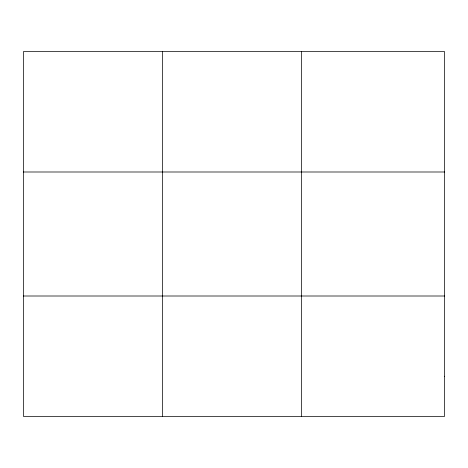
<?xml version="1.0" encoding="UTF-8"?>
<svg xmlns="http://www.w3.org/2000/svg" width="468" height="468" viewBox="0 0 468 468"><rect width="100%" height="100%" fill="white"/><g stroke="black" fill="none" stroke-linecap="round" stroke-linejoin="round"><path stroke-width="0.7" d="M162.396 416.356L162.396 51.644M301.392 416.356L301.392 51.644M23.4 171.996L444.6 171.996M23.4 296.004L444.6 296.004M444.6 376.237L444.6 416.356L23.4 416.356L23.4 51.644L444.6 51.644L444.6 376.237"/></g></svg>
